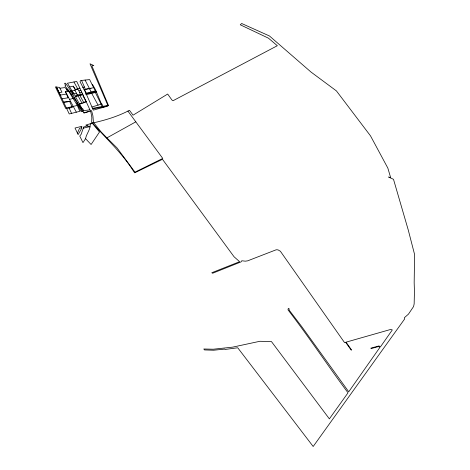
<?xml version="1.0" encoding="UTF-8"?>
<svg xmlns="http://www.w3.org/2000/svg" width="470" height="470" viewBox="0 0 470 470"><rect width="100%" height="100%" fill="white"/><g stroke="black" fill="none" stroke-linecap="round" stroke-linejoin="round"><path stroke-width="0.7" d="M85.54 138.691C86.468 133.662 90.404 129.773 90.252 124.55L91.95 122.805L99.499 132.023L91.092 144.502L85.54 138.691L82.973 142.633L79.753 136.042L81.169 134.273L83.355 127.94L83.266 127.159L87.314 125.937L89.987 126.888L85.775 125.09L91.374 123.398M77.421 133.081L75.006 128.034L81.88 126.307L81.463 128.757L78.114 134.62L77.421 133.081L79.547 128.31L81.651 127.664M92.214 84.835L89.641 79.583L80.499 80.552L80.047 81.751L85.957 93.283L95.322 90.857L92.214 84.835L92.578 84.588L95.533 89.782L101.391 103.852L101.814 103.805L103.03 106.338M79.894 88.172L75.224 89.412L73.232 86.163L69.63 86.956L72.139 91.127L77.832 89.071L73.949 81.968L67.422 83.231L69.73 86.938M91.051 91.779L89.688 89.012L91.057 88.196L93.718 87.679M106.896 137.898L117.018 147.891L134.972 172.149L162.767 158.437L135.812 121.842L106.896 137.898L100.838 131.6L93.442 122.317L92.925 115.931L91.597 110.656L90.628 110.955L91.832 117.218L91.685 122.177L92.496 123.058C106.531 139.044 122.288 153.191 133.633 171.397L134.702 172.843L162.473 159.301L234.042 256.743L239.618 261.696L211.8 272.741L212.616 273.246L241.128 261.855L241.745 260.762L245.293 261.173L247.625 260.85L276.207 249.776L278.023 249.87L280.373 251.233L344.551 342.612L345.638 342.301L351.207 350.121L351.584 350.015L346.043 342.16L390.664 329.452L392.321 329.911L380.395 346.936L378.99 345.926L370.824 348.158L371.112 348.57L378.632 346.531L379.831 347.483L348.734 391.792L301.481 326.274L289.138 310.094L289.079 308.608L288.298 308.414L287.993 309.83C308.802 336.802 327.631 365.425 348.023 392.797L329.37 418.87L271.449 341.572L259.875 341.285L232.626 347.142L213.263 349.222L203.786 348.993L204.509 349.933L213.58 350.226L224.778 349.098L225.03 349.457L237.726 347.771L313.179 446.5L404.688 318.901L404.359 317.726L408.454 314.142L413.565 306.552L414.146 303.931L414.446 291.429L414.17 282.746L414.581 254.458L408.242 229.942L393.502 179.323L388.625 177.008L390.711 177.801L387.838 168.078L370.524 135.895L336.426 90.916L311.005 72.045L269.463 35.973L241.668 23.5L240.252 24.781L268.446 38.17L277.335 45.713L173.048 100.721L171.926 100.004L167.672 94.047L133.057 115.174L129.467 110.291C117.9 116.442 105.215 120.232 92.496 123.058M92.502 108.37L107.865 105.392L90.011 63.803L93.841 65.577L91.832 65.812L108.529 105.568L106.737 106.42L93.319 110.127L85.957 93.283M74.707 97.913L70.612 90.587L66.875 85.076L65.506 83.208L64.566 83.319L65.73 85.575L64.936 85.969L69.149 90.957L73.855 98.283L74.707 97.913L77.715 103.3L82.297 109.063L82.955 108.969L83.648 110.638M77.861 105.163L78.513 104.922L81.715 109.134L82.561 111.337L81.069 111.484L76.716 102.971L78.513 104.922M82.814 103.006L83.83 102.654L79.788 95.304L75.306 96.426L82.297 109.063M69.707 101.514L70.582 101.42L68.667 97.695L68.085 97.784L65.254 91.315L65.541 91.762L67.298 91.209L68.755 91.415L77.338 105.421L79.824 111.314L69.243 113.969L56.429 87.021L55.419 86.885L65.735 108.57L72.339 107.53L69.707 101.514L63.714 102.172L70.582 101.42L76.34 112.189M91.879 107.031L101.085 104.17L102.184 106.52M83.813 112.688L83.983 113.117L90.41 111.026L89.923 109.851L83.037 110.714L83.813 112.688L89.03 111.472M77.644 88.765L78.972 90.91L80.905 90.316L86.186 101.655L83.572 102.331M108.529 105.568L103.899 106.902L92.737 108.876M77.338 105.421L66.452 107.988M82.708 87.432L84.406 86.968L85.364 89.353L91.057 88.196M69.701 99.34L73.25 98.424M75.306 96.426L82.879 94.564L79.788 95.304M86.163 93.877L96.203 91.397L85.763 93.977L86.092 94.676L96.556 92.255L95.375 92.525L101.085 104.17M70.612 90.587L71.651 90.334L74.748 95.422L82.62 94.006M83.231 128.192L89.517 126.688M78.972 90.91L79.618 92.567L81.733 92.12M89.688 89.012L89.453 88.525L84.095 89.606L84.512 89.523L86.269 93.195M71.146 94.2L76.457 93.201M68.667 97.695L66.722 93.982L60.319 95.116L56.429 87.021L59.478 87.414L61.964 92.167L59.132 92.655M73.949 81.968L76.722 81.457L80.905 90.316M62.087 98.806L68.085 97.784M83.378 95.633L82.855 95.71L86.186 101.655M68.755 91.415L66.887 89.312L66.335 89.388L67.298 91.209M59.931 88.207L64.866 87.596L66.887 89.312M69.625 91.679L71.246 91.779M77.715 103.3L73.855 98.283M127.91 111.073L135.812 121.842M73.232 86.163L75.429 89.746M72.139 91.127L73.72 93.718M78.631 105.074L82.244 111.367M91.298 92.608L98.066 105.115M85.082 80.065L89.453 88.525M65.541 91.762L66.722 93.982M78.014 95.733L82.021 103.265L79.618 104.04L86.274 101.849L89.923 109.851M74.83 90.146L77.38 94.934M68.849 107.518L71.599 113.376M81.557 80.441L84.406 86.968M79.618 92.567L80.341 94.347"/></g></svg>
